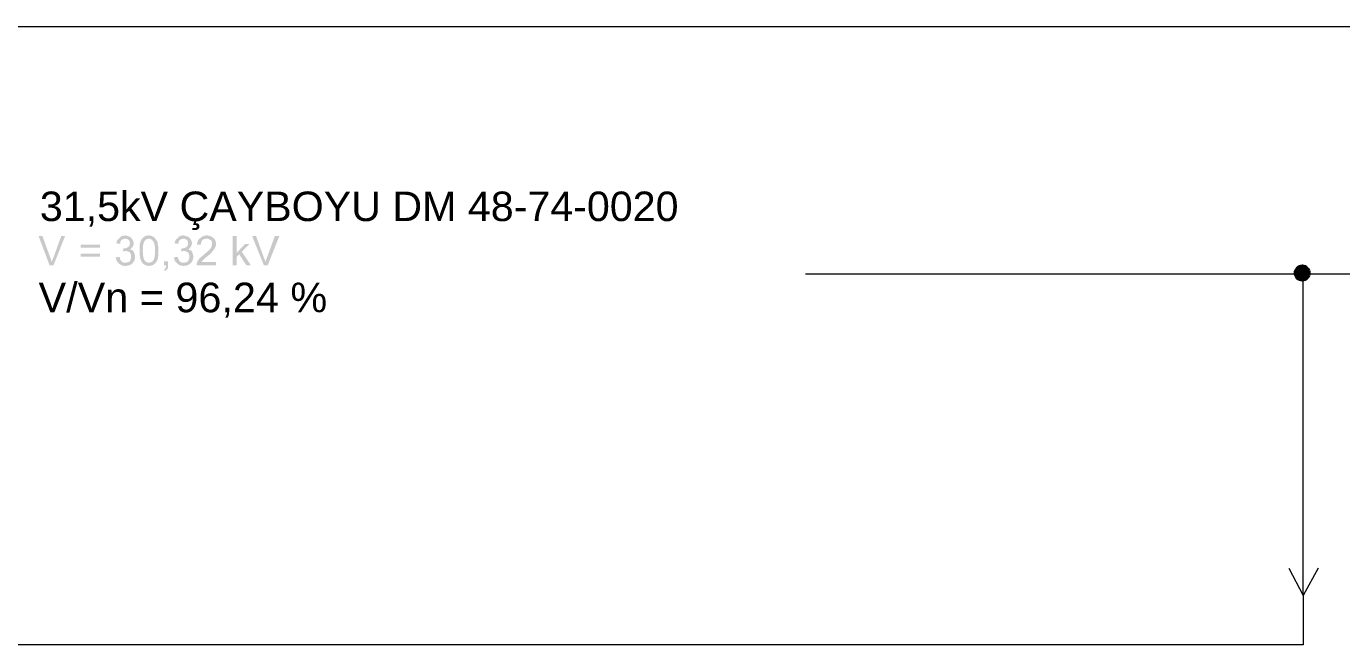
# Model space of a CAD drawing. Header units: millimetres. Extents: x 5 to 459, y 10 to 307.
# Drawn here: x 345.49 to 379.12, y 181.02 to 196.82 of the extents above; entities that cross this region are included whole.
import ezdxf

# ---------------------------------------------------------------- set-up
doc = ezdxf.new("R2010")
doc.units = ezdxf.units.MM
doc.header["$MEASUREMENT"] = 0
doc.layers.get('0').update_dxf_attribs({"linetype": 'CONTINUOUS'})
doc.styles.add('Arial$001', font='arial.ttf', dxfattribs={"height": 0.8937})

msp = doc.modelspace()

# ---------------------------------------------------------------- hatches: boundary and pattern name
h = msp.add_hatch(color=5)
h.paths.add_polyline_path([(346.085, 190.71), (345.804, 191.455), (345.903, 191.455), (346.102, 190.909), (346.102, 190.909), (346.104, 190.905), (346.106, 190.9), (346.108, 190.896), (346.11, 190.891), (346.112, 190.886), (346.114, 190.882), (346.116, 190.877), (346.118, 190.872), (346.12, 190.867), (346.121, 190.861), (346.123, 190.856), (346.125, 190.851), (346.126, 190.846), (346.128, 190.841), (346.129, 190.836), (346.13, 190.831), (346.131, 190.826), (346.132, 190.821), (346.133, 190.816), (346.134, 190.811), (346.134, 190.806), (346.135, 190.802), (346.135, 190.797), (346.135, 190.793), (346.135, 190.793), (346.137, 190.797), (346.139, 190.802), (346.141, 190.806), (346.143, 190.811), (346.145, 190.816), (346.147, 190.821), (346.149, 190.826), (346.152, 190.831), (346.154, 190.836), (346.156, 190.841), (346.158, 190.846), (346.16, 190.851), (346.162, 190.856), (346.164, 190.861), (346.166, 190.867), (346.168, 190.872), (346.17, 190.877), (346.172, 190.882), (346.174, 190.886), (346.176, 190.891), (346.178, 190.896), (346.18, 190.9), (346.183, 190.905), (346.185, 190.909), (346.383, 191.455), (346.482, 191.455), (346.185, 190.71), (346.085, 190.71), (346.185, 190.71)])
h.paths.add_polyline_path([(347.376, 191.157), (346.88, 191.157), (346.88, 191.24), (347.376, 191.24), (347.376, 191.157), (347.376, 191.24)])
h.paths.add_polyline_path([(347.376, 190.926), (346.88, 190.926), (346.88, 191.008), (347.376, 191.008), (347.376, 190.926), (347.376, 191.008)])
edge = h.paths.add_edge_path()
edge.add_line((347.773, 190.909), (347.872, 190.926))
edge.add_spline(control_points=[(347.872, 190.926), (347.889, 190.859), (347.905, 190.826), (347.922, 190.81), (347.922, 190.81), (347.955, 190.777), (347.988, 190.777), (348.021, 190.777), (348.021, 190.777), (348.071, 190.777), (348.104, 190.793), (348.137, 190.81), (348.137, 190.81), (348.153, 190.843), (348.17, 190.892), (348.17, 190.926), (348.17, 190.926), (348.17, 190.975), (348.153, 191.008), (348.137, 191.041), (348.137, 191.041), (348.104, 191.058), (348.071, 191.074), (348.021, 191.074), (348.021, 191.074), (348.005, 191.074), (347.988, 191.074), (347.955, 191.058)], knot_values=[0, 0, 0, 0, 0.035714, 0.035714, 0.035714, 0.035714, 0.071429, 0.071429, 0.071429, 0.071429, 0.107143, 0.107143, 0.107143, 0.107143, 0.142857, 0.142857, 0.142857, 0.142857, 0.178571, 0.178571, 0.178571, 0.178571, 0.214286, 0.214286, 0.214286, 0.214286, 1, 1, 1, 1], degree=3, periodic=0)
edge.add_line((347.955, 191.058), (347.971, 191.141))
edge.add_spline(control_points=[(347.971, 191.141), (347.971, 191.141), (347.988, 191.141), (347.988, 191.141), (347.988, 191.141), (348.021, 191.141), (348.071, 191.157), (348.087, 191.174), (348.087, 191.174), (348.12, 191.19), (348.137, 191.223), (348.137, 191.273), (348.137, 191.273), (348.137, 191.306), (348.137, 191.339), (348.104, 191.356), (348.104, 191.356), (348.087, 191.372), (348.054, 191.389), (348.021, 191.389), (348.021, 191.389), (347.988, 191.389), (347.955, 191.372), (347.922, 191.356), (347.922, 191.356), (347.905, 191.339), (347.889, 191.306), (347.889, 191.256)], knot_values=[0, 0, 0, 0, 0.035714, 0.035714, 0.035714, 0.035714, 0.071429, 0.071429, 0.071429, 0.071429, 0.107143, 0.107143, 0.107143, 0.107143, 0.142857, 0.142857, 0.142857, 0.142857, 0.178571, 0.178571, 0.178571, 0.178571, 0.214286, 0.214286, 0.214286, 0.214286, 1, 1, 1, 1], degree=3, periodic=0)
edge.add_line((347.889, 191.256), (347.789, 191.273))
edge.add_spline(control_points=[(347.789, 191.273), (347.806, 191.339), (347.823, 191.372), (347.872, 191.405), (347.872, 191.405), (347.905, 191.455), (347.955, 191.472), (348.021, 191.472), (348.021, 191.472), (348.054, 191.472), (348.087, 191.455), (348.137, 191.438), (348.137, 191.438), (348.17, 191.422), (348.187, 191.389), (348.203, 191.372), (348.203, 191.372), (348.22, 191.339), (348.236, 191.306), (348.236, 191.273), (348.236, 191.273), (348.236, 191.24), (348.22, 191.207), (348.203, 191.174), (348.203, 191.174), (348.187, 191.157), (348.17, 191.124), (348.137, 191.124), (348.137, 191.124), (348.17, 191.108), (348.22, 191.091), (348.236, 191.058), (348.236, 191.058), (348.253, 191.025), (348.269, 190.975), (348.269, 190.926), (348.269, 190.926), (348.269, 190.859), (348.253, 190.81), (348.203, 190.76), (348.203, 190.76), (348.153, 190.71), (348.087, 190.694), (348.021, 190.694), (348.021, 190.694), (347.955, 190.694), (347.905, 190.71), (347.856, 190.76), (347.856, 190.76), (347.806, 190.793), (347.789, 190.843), (347.773, 190.909)], knot_values=[0, 0, 0, 0, 0.019231, 0.019231, 0.019231, 0.019231, 0.038462, 0.038462, 0.038462, 0.038462, 0.057692, 0.057692, 0.057692, 0.057692, 0.076923, 0.076923, 0.076923, 0.076923, 0.096154, 0.096154, 0.096154, 0.096154, 0.115385, 0.115385, 0.115385, 0.115385, 0.134615, 0.134615, 0.134615, 0.134615, 0.153846, 0.153846, 0.153846, 0.153846, 0.173077, 0.173077, 0.173077, 0.173077, 0.192308, 0.192308, 0.192308, 0.192308, 0.211538, 0.211538, 0.211538, 0.211538, 0.230769, 0.230769, 0.230769, 0.230769, 1, 1, 1, 1], degree=3, periodic=0)
edge = h.paths.add_edge_path()
edge.add_spline(control_points=[(348.385, 191.074), (348.385, 191.174), (348.385, 191.24), (348.402, 191.29), (348.402, 191.29), (348.418, 191.356), (348.451, 191.389), (348.484, 191.422), (348.484, 191.422), (348.517, 191.455), (348.567, 191.472), (348.617, 191.472), (348.617, 191.472), (348.666, 191.472), (348.699, 191.455), (348.733, 191.438), (348.733, 191.438), (348.766, 191.422), (348.782, 191.405), (348.799, 191.372), (348.799, 191.372), (348.832, 191.339), (348.848, 191.306), (348.848, 191.256), (348.848, 191.256), (348.865, 191.207), (348.865, 191.157), (348.865, 191.074), (348.865, 191.074), (348.865, 190.992), (348.865, 190.926), (348.848, 190.859), (348.848, 190.859), (348.832, 190.81), (348.799, 190.777), (348.766, 190.744), (348.766, 190.744), (348.733, 190.71), (348.683, 190.694), (348.617, 190.694), (348.617, 190.694), (348.551, 190.694), (348.501, 190.727), (348.451, 190.777), (348.451, 190.777), (348.402, 190.843), (348.385, 190.942), (348.385, 191.074)], knot_values=[0, 0, 0, 0, 0.020833, 0.020833, 0.020833, 0.020833, 0.041667, 0.041667, 0.041667, 0.041667, 0.0625, 0.0625, 0.0625, 0.0625, 0.083333, 0.083333, 0.083333, 0.083333, 0.104167, 0.104167, 0.104167, 0.104167, 0.125, 0.125, 0.125, 0.125, 0.145833, 0.145833, 0.145833, 0.145833, 0.166667, 0.166667, 0.166667, 0.166667, 0.1875, 0.1875, 0.1875, 0.1875, 0.208333, 0.208333, 0.208333, 0.208333, 0.229167, 0.229167, 0.229167, 0.229167, 1, 1, 1, 1], degree=3, periodic=0)
edge = h.paths.add_edge_path()
edge.add_spline(control_points=[(348.468, 191.074), (348.468, 190.959), (348.484, 190.876), (348.517, 190.826), (348.517, 190.826), (348.551, 190.793), (348.584, 190.777), (348.617, 190.777), (348.617, 190.777), (348.666, 190.777), (348.699, 190.793), (348.733, 190.826), (348.733, 190.826), (348.766, 190.876), (348.782, 190.959), (348.782, 191.074), (348.782, 191.074), (348.782, 191.207), (348.766, 191.29), (348.733, 191.323), (348.733, 191.323), (348.699, 191.372), (348.666, 191.389), (348.617, 191.389), (348.617, 191.389), (348.584, 191.389), (348.551, 191.372), (348.517, 191.339), (348.517, 191.339), (348.484, 191.29), (348.468, 191.207), (348.468, 191.074)], knot_values=[0, 0, 0, 0, 0.03125, 0.03125, 0.03125, 0.03125, 0.0625, 0.0625, 0.0625, 0.0625, 0.09375, 0.09375, 0.09375, 0.09375, 0.125, 0.125, 0.125, 0.125, 0.15625, 0.15625, 0.15625, 0.15625, 0.1875, 0.1875, 0.1875, 0.1875, 0.21875, 0.21875, 0.21875, 0.21875, 1, 1, 1, 1], degree=3, periodic=0)
h.paths.add_polyline_path([(349.014, 190.71), (349.014, 190.81), (349.113, 190.81), (349.113, 190.71), (349.113, 190.71), (349.113, 190.706), (349.113, 190.702), (349.113, 190.698), (349.113, 190.694), (349.113, 190.69), (349.113, 190.686), (349.113, 190.682), (349.112, 190.677), (349.112, 190.673), (349.112, 190.669), (349.111, 190.665), (349.111, 190.661), (349.11, 190.657), (349.11, 190.653), (349.109, 190.648), (349.108, 190.644), (349.107, 190.64), (349.106, 190.636), (349.105, 190.632), (349.103, 190.628), (349.102, 190.624), (349.1, 190.619), (349.098, 190.615), (349.096, 190.611), (349.096, 190.611), (349.094, 190.609), (349.092, 190.607), (349.09, 190.605), (349.088, 190.603), (349.086, 190.601), (349.084, 190.599), (349.082, 190.597), (349.079, 190.595), (349.077, 190.593), (349.075, 190.591), (349.072, 190.588), (349.07, 190.586), (349.067, 190.584), (349.064, 190.582), (349.061, 190.58), (349.059, 190.578), (349.055, 190.576), (349.052, 190.574), (349.049, 190.572), (349.046, 190.57), (349.042, 190.568), (349.038, 190.566), (349.034, 190.564), (349.03, 190.562), (349.014, 190.595), (349.014, 190.595), (349.016, 190.597), (349.018, 190.599), (349.02, 190.601), (349.022, 190.603), (349.024, 190.605), (349.026, 190.607), (349.028, 190.609), (349.03, 190.611), (349.032, 190.613), (349.033, 190.615), (349.035, 190.617), (349.037, 190.619), (349.038, 190.622), (349.039, 190.624), (349.041, 190.626), (349.042, 190.628), (349.043, 190.63), (349.044, 190.632), (349.045, 190.634), (349.046, 190.636), (349.046, 190.638), (349.047, 190.64), (349.047, 190.642), (349.047, 190.644), (349.047, 190.644), (349.049, 190.646), (349.051, 190.648), (349.052, 190.651), (349.054, 190.653), (349.055, 190.655), (349.056, 190.657), (349.058, 190.659), (349.059, 190.661), (349.059, 190.664), (349.06, 190.666), (349.061, 190.669), (349.061, 190.671), (349.062, 190.674), (349.062, 190.677), (349.063, 190.679), (349.063, 190.682), (349.063, 190.685), (349.063, 190.688), (349.063, 190.692), (349.063, 190.695), (349.063, 190.699), (349.063, 190.703), (349.063, 190.706), (349.063, 190.71), (349.014, 190.71), (349.063, 190.71)])
edge = h.paths.add_edge_path()
edge.add_line((349.262, 190.909), (349.361, 190.926))
edge.add_spline(control_points=[(349.361, 190.926), (349.378, 190.859), (349.394, 190.826), (349.411, 190.81), (349.411, 190.81), (349.444, 190.777), (349.477, 190.777), (349.51, 190.777), (349.51, 190.777), (349.56, 190.777), (349.593, 190.793), (349.626, 190.81), (349.626, 190.81), (349.642, 190.843), (349.659, 190.892), (349.659, 190.926), (349.659, 190.926), (349.659, 190.975), (349.642, 191.008), (349.626, 191.041), (349.626, 191.041), (349.593, 191.058), (349.56, 191.074), (349.51, 191.074), (349.51, 191.074), (349.494, 191.074), (349.477, 191.074), (349.444, 191.058)], knot_values=[0, 0, 0, 0, 0.035714, 0.035714, 0.035714, 0.035714, 0.071429, 0.071429, 0.071429, 0.071429, 0.107143, 0.107143, 0.107143, 0.107143, 0.142857, 0.142857, 0.142857, 0.142857, 0.178571, 0.178571, 0.178571, 0.178571, 0.214286, 0.214286, 0.214286, 0.214286, 1, 1, 1, 1], degree=3, periodic=0)
edge.add_line((349.444, 191.058), (349.46, 191.141))
edge.add_spline(control_points=[(349.46, 191.141), (349.46, 191.141), (349.477, 191.141), (349.477, 191.141), (349.477, 191.141), (349.51, 191.141), (349.56, 191.157), (349.576, 191.174), (349.576, 191.174), (349.609, 191.19), (349.626, 191.223), (349.626, 191.273), (349.626, 191.273), (349.626, 191.306), (349.626, 191.339), (349.593, 191.356), (349.593, 191.356), (349.576, 191.372), (349.543, 191.389), (349.51, 191.389), (349.51, 191.389), (349.477, 191.389), (349.444, 191.372), (349.411, 191.356), (349.411, 191.356), (349.394, 191.339), (349.378, 191.306), (349.378, 191.256)], knot_values=[0, 0, 0, 0, 0.035714, 0.035714, 0.035714, 0.035714, 0.071429, 0.071429, 0.071429, 0.071429, 0.107143, 0.107143, 0.107143, 0.107143, 0.142857, 0.142857, 0.142857, 0.142857, 0.178571, 0.178571, 0.178571, 0.178571, 0.214286, 0.214286, 0.214286, 0.214286, 1, 1, 1, 1], degree=3, periodic=0)
edge.add_line((349.378, 191.256), (349.278, 191.273))
edge.add_spline(control_points=[(349.278, 191.273), (349.295, 191.339), (349.312, 191.372), (349.361, 191.405), (349.361, 191.405), (349.394, 191.455), (349.444, 191.472), (349.51, 191.472), (349.51, 191.472), (349.543, 191.472), (349.576, 191.455), (349.626, 191.438), (349.626, 191.438), (349.659, 191.422), (349.676, 191.389), (349.692, 191.372), (349.692, 191.372), (349.709, 191.339), (349.725, 191.306), (349.725, 191.273), (349.725, 191.273), (349.725, 191.24), (349.709, 191.207), (349.692, 191.174), (349.692, 191.174), (349.676, 191.157), (349.659, 191.124), (349.626, 191.124), (349.626, 191.124), (349.659, 191.108), (349.709, 191.091), (349.725, 191.058), (349.725, 191.058), (349.742, 191.025), (349.758, 190.975), (349.758, 190.926), (349.758, 190.926), (349.758, 190.859), (349.742, 190.81), (349.692, 190.76), (349.692, 190.76), (349.642, 190.71), (349.576, 190.694), (349.51, 190.694), (349.51, 190.694), (349.444, 190.694), (349.394, 190.71), (349.345, 190.76), (349.345, 190.76), (349.295, 190.793), (349.278, 190.843), (349.262, 190.909)], knot_values=[0, 0, 0, 0, 0.019231, 0.019231, 0.019231, 0.019231, 0.038462, 0.038462, 0.038462, 0.038462, 0.057692, 0.057692, 0.057692, 0.057692, 0.076923, 0.076923, 0.076923, 0.076923, 0.096154, 0.096154, 0.096154, 0.096154, 0.115385, 0.115385, 0.115385, 0.115385, 0.134615, 0.134615, 0.134615, 0.134615, 0.153846, 0.153846, 0.153846, 0.153846, 0.173077, 0.173077, 0.173077, 0.173077, 0.192308, 0.192308, 0.192308, 0.192308, 0.211538, 0.211538, 0.211538, 0.211538, 0.230769, 0.230769, 0.230769, 0.230769, 1, 1, 1, 1], degree=3, periodic=0)
h.paths.add_polyline_path([(350.337, 190.793), (350.337, 190.71), (349.841, 190.71), (349.841, 190.71), (349.841, 190.713), (349.841, 190.715), (349.841, 190.717), (349.841, 190.72), (349.841, 190.723), (349.841, 190.725), (349.841, 190.728), (349.842, 190.731), (349.842, 190.734), (349.842, 190.737), (349.843, 190.74), (349.843, 190.744), (349.844, 190.747), (349.844, 190.75), (349.845, 190.753), (349.846, 190.756), (349.847, 190.759), (349.848, 190.762), (349.849, 190.764), (349.851, 190.767), (349.852, 190.77), (349.854, 190.772), (349.856, 190.774), (349.858, 190.777), (349.858, 190.781), (349.858, 190.785), (349.859, 190.789), (349.86, 190.793), (349.861, 190.797), (349.863, 190.801), (349.865, 190.806), (349.867, 190.81), (349.869, 190.814), (349.871, 190.818), (349.874, 190.822), (349.876, 190.826), (349.879, 190.83), (349.881, 190.835), (349.884, 190.839), (349.887, 190.843), (349.89, 190.847), (349.892, 190.851), (349.895, 190.855), (349.898, 190.859), (349.9, 190.864), (349.903, 190.868), (349.905, 190.872), (349.907, 190.876), (349.911, 190.88), (349.916, 190.884), (349.92, 190.888), (349.925, 190.893), (349.93, 190.897), (349.935, 190.901), (349.94, 190.905), (349.945, 190.91), (349.951, 190.914), (349.956, 190.918), (349.962, 190.923), (349.967, 190.928), (349.973, 190.932), (349.979, 190.937), (349.985, 190.942), (349.991, 190.947), (349.997, 190.952), (350.003, 190.957), (350.009, 190.963), (350.015, 190.968), (350.021, 190.974), (350.027, 190.98), (350.033, 190.986), (350.04, 190.992), (350.04, 190.992), (350.05, 191), (350.06, 191.008), (350.069, 191.016), (350.078, 191.023), (350.087, 191.031), (350.096, 191.038), (350.104, 191.045), (350.112, 191.052), (350.12, 191.059), (350.127, 191.066), (350.134, 191.072), (350.141, 191.079), (350.147, 191.085), (350.154, 191.091), (350.16, 191.096), (350.166, 191.102), (350.171, 191.107), (350.177, 191.113), (350.182, 191.118), (350.187, 191.123), (350.192, 191.127), (350.196, 191.132), (350.201, 191.136), (350.205, 191.141), (350.207, 191.147), (350.209, 191.153), (350.211, 191.158), (350.213, 191.164), (350.215, 191.17), (350.217, 191.175), (350.219, 191.18), (350.221, 191.185), (350.223, 191.19), (350.224, 191.195), (350.226, 191.2), (350.228, 191.205), (350.229, 191.209), (350.231, 191.214), (350.232, 191.218), (350.233, 191.223), (350.234, 191.227), (350.235, 191.231), (350.236, 191.236), (350.237, 191.24), (350.237, 191.244), (350.238, 191.248), (350.238, 191.252), (350.238, 191.256), (350.238, 191.261), (350.238, 191.265), (350.238, 191.269), (350.238, 191.273), (350.238, 191.277), (350.238, 191.281), (350.237, 191.285), (350.237, 191.29), (350.236, 191.294), (350.236, 191.298), (350.235, 191.302), (350.234, 191.306), (350.233, 191.31), (350.232, 191.314), (350.23, 191.318), (350.228, 191.323), (350.226, 191.327), (350.224, 191.331), (350.222, 191.335), (350.219, 191.339), (350.216, 191.343), (350.213, 191.347), (350.209, 191.352), (350.205, 191.356), (350.205, 191.356), (350.201, 191.358), (350.197, 191.36), (350.193, 191.362), (350.188, 191.364), (350.184, 191.366), (350.18, 191.368), (350.176, 191.37), (350.172, 191.372), (350.168, 191.373), (350.164, 191.375), (350.159, 191.377), (350.155, 191.378), (350.151, 191.38), (350.147, 191.381), (350.143, 191.383), (350.139, 191.384), (350.135, 191.385), (350.131, 191.386), (350.126, 191.387), (350.122, 191.387), (350.118, 191.388), (350.114, 191.388), (350.11, 191.389), (350.106, 191.389), (350.106, 191.389), (350.1, 191.389), (350.094, 191.388), (350.088, 191.388), (350.082, 191.387), (350.077, 191.387), (350.071, 191.386), (350.066, 191.385), (350.061, 191.384), (350.056, 191.383), (350.051, 191.381), (350.046, 191.38), (350.042, 191.378), (350.037, 191.377), (350.032, 191.375), (350.028, 191.373), (350.024, 191.372), (350.019, 191.37), (350.015, 191.368), (350.011, 191.366), (350.007, 191.364), (350.002, 191.362), (349.998, 191.36), (349.994, 191.358), (349.99, 191.356), (349.99, 191.356), (349.988, 191.352), (349.986, 191.347), (349.984, 191.343), (349.982, 191.339), (349.98, 191.335), (349.978, 191.331), (349.976, 191.326), (349.974, 191.322), (349.972, 191.318), (349.97, 191.313), (349.969, 191.309), (349.967, 191.304), (349.966, 191.299), (349.964, 191.295), (349.963, 191.29), (349.962, 191.285), (349.961, 191.28), (349.96, 191.274), (349.959, 191.269), (349.958, 191.263), (349.958, 191.258), (349.957, 191.252), (349.957, 191.246), (349.957, 191.24), (349.957, 191.24), (349.858, 191.24), (349.858, 191.24), (349.858, 191.25), (349.858, 191.26), (349.859, 191.269), (349.86, 191.279), (349.862, 191.287), (349.863, 191.296), (349.866, 191.304), (349.868, 191.312), (349.871, 191.32), (349.874, 191.327), (349.877, 191.334), (349.88, 191.341), (349.884, 191.348), (349.888, 191.354), (349.892, 191.36), (349.897, 191.366), (349.901, 191.372), (349.906, 191.377), (349.912, 191.382), (349.917, 191.387), (349.922, 191.392), (349.928, 191.397), (349.934, 191.401), (349.94, 191.405), (349.945, 191.409), (349.949, 191.414), (349.954, 191.418), (349.959, 191.422), (349.965, 191.426), (349.971, 191.43), (349.977, 191.433), (349.983, 191.437), (349.99, 191.441), (349.996, 191.444), (350.003, 191.448), (350.011, 191.451), (350.018, 191.454), (350.025, 191.457), (350.033, 191.459), (350.041, 191.462), (350.049, 191.464), (350.057, 191.466), (350.065, 191.468), (350.073, 191.469), (350.081, 191.47), (350.089, 191.471), (350.097, 191.471), (350.106, 191.472), (350.114, 191.471), (350.122, 191.471), (350.13, 191.47), (350.139, 191.469), (350.147, 191.468), (350.155, 191.466), (350.163, 191.464), (350.171, 191.462), (350.178, 191.459), (350.186, 191.457), (350.194, 191.454), (350.201, 191.451), (350.208, 191.448), (350.215, 191.444), (350.222, 191.441), (350.228, 191.437), (350.235, 191.433), (350.241, 191.43), (350.246, 191.426), (350.252, 191.422), (350.257, 191.418), (350.262, 191.414), (350.267, 191.409), (350.271, 191.405), (350.271, 191.405), (350.277, 191.401), (350.283, 191.397), (350.288, 191.392), (350.293, 191.387), (350.298, 191.383), (350.302, 191.377), (350.307, 191.372), (350.31, 191.367), (350.314, 191.361), (350.317, 191.355), (350.32, 191.349), (350.323, 191.343), (350.325, 191.337), (350.328, 191.331), (350.329, 191.324), (350.331, 191.317), (350.333, 191.31), (350.334, 191.303), (350.335, 191.296), (350.336, 191.288), (350.337, 191.28), (350.337, 191.273), (350.337, 191.265), (350.337, 191.256), (350.337, 191.252), (350.337, 191.248), (350.337, 191.244), (350.337, 191.24), (350.337, 191.236), (350.337, 191.232), (350.337, 191.228), (350.337, 191.224), (350.336, 191.22), (350.336, 191.216), (350.336, 191.213), (350.335, 191.209), (350.335, 191.205), (350.334, 191.202), (350.333, 191.198), (350.332, 191.195), (350.331, 191.192), (350.33, 191.189), (350.329, 191.186), (350.328, 191.183), (350.326, 191.181), (350.325, 191.178), (350.323, 191.176), (350.321, 191.174), (350.319, 191.17), (350.317, 191.165), (350.315, 191.161), (350.312, 191.157), (350.31, 191.153), (350.308, 191.149), (350.306, 191.145), (350.304, 191.141), (350.301, 191.136), (350.299, 191.132), (350.296, 191.128), (350.294, 191.124), (350.291, 191.12), (350.289, 191.116), (350.286, 191.112), (350.283, 191.108), (350.28, 191.103), (350.277, 191.099), (350.273, 191.095), (350.27, 191.091), (350.266, 191.087), (350.263, 191.083), (350.259, 191.079), (350.255, 191.074), (350.255, 191.074), (350.252, 191.07), (350.25, 191.066), (350.247, 191.061), (350.244, 191.057), (350.24, 191.052), (350.236, 191.047), (350.232, 191.042), (350.228, 191.036), (350.223, 191.031), (350.218, 191.026), (350.213, 191.02), (350.207, 191.014), (350.201, 191.009), (350.195, 191.003), (350.189, 190.997), (350.182, 190.991), (350.176, 190.985), (350.169, 190.979), (350.161, 190.973), (350.154, 190.967), (350.146, 190.961), (350.138, 190.954), (350.13, 190.948), (350.122, 190.942), (350.122, 190.942), (350.114, 190.936), (350.106, 190.93), (350.099, 190.924), (350.092, 190.919), (350.085, 190.913), (350.079, 190.908), (350.072, 190.903), (350.067, 190.898), (350.061, 190.893), (350.056, 190.889), (350.051, 190.884), (350.046, 190.88), (350.041, 190.876), (350.037, 190.872), (350.033, 190.868), (350.029, 190.865), (350.026, 190.862), (350.022, 190.858), (350.019, 190.855), (350.016, 190.852), (350.013, 190.85), (350.011, 190.847), (350.009, 190.845), (350.006, 190.843), (350.006, 190.843), (350.004, 190.841), (350.002, 190.839), (350, 190.837), (349.998, 190.835), (349.996, 190.832), (349.994, 190.83), (349.992, 190.828), (349.991, 190.826), (349.989, 190.824), (349.987, 190.822), (349.985, 190.82), (349.984, 190.818), (349.982, 190.816), (349.981, 190.814), (349.979, 190.812), (349.978, 190.81), (349.977, 190.808), (349.976, 190.806), (349.975, 190.804), (349.975, 190.801), (349.974, 190.799), (349.974, 190.797), (349.973, 190.795), (349.973, 190.793), (349.973, 190.793), (350.337, 190.793), (349.973, 190.793)])
h.paths.add_polyline_path([(350.768, 190.71), (350.768, 191.455), (350.867, 191.455), (350.867, 191.025), (351.082, 191.256), (351.198, 191.256), (350.999, 191.058), (351.231, 190.71), (351.115, 190.71), (350.933, 190.992), (350.867, 190.926), (350.867, 190.71), (350.768, 190.71), (350.867, 190.71)])
h.paths.add_polyline_path([(351.562, 190.71), (351.264, 191.455), (351.363, 191.455), (351.562, 190.909), (351.562, 190.909), (351.564, 190.905), (351.566, 190.9), (351.568, 190.896), (351.57, 190.891), (351.572, 190.886), (351.574, 190.882), (351.576, 190.877), (351.578, 190.872), (351.58, 190.867), (351.582, 190.861), (351.584, 190.856), (351.586, 190.851), (351.589, 190.846), (351.591, 190.841), (351.593, 190.836), (351.595, 190.831), (351.597, 190.826), (351.599, 190.821), (351.601, 190.816), (351.603, 190.811), (351.605, 190.806), (351.607, 190.802), (351.609, 190.797), (351.611, 190.793), (351.611, 190.793), (351.611, 190.797), (351.612, 190.802), (351.612, 190.806), (351.613, 190.811), (351.613, 190.816), (351.614, 190.821), (351.615, 190.826), (351.616, 190.831), (351.617, 190.836), (351.619, 190.841), (351.62, 190.846), (351.622, 190.851), (351.623, 190.856), (351.625, 190.861), (351.627, 190.867), (351.628, 190.872), (351.63, 190.877), (351.632, 190.882), (351.634, 190.886), (351.636, 190.891), (351.638, 190.896), (351.64, 190.9), (351.642, 190.905), (351.644, 190.909), (351.843, 191.455), (351.959, 191.455), (351.661, 190.71), (351.562, 190.71), (351.661, 190.71)])
h = msp.add_hatch(color=5)
edge = h.paths.add_edge_path()
edge.add_spline(control_points=[(378.298, 190.512), (378.298, 190.611), (378.215, 190.71), (378.116, 190.71), (378.116, 190.71), (378, 190.71), (377.917, 190.611), (377.917, 190.512), (377.917, 190.512), (377.917, 190.413), (378, 190.313), (378.116, 190.313), (378.116, 190.313), (378.215, 190.313), (378.298, 190.413), (378.298, 190.512)], knot_values=[0, 0, 0, 0, 0.0625, 0.0625, 0.0625, 0.0625, 0.125, 0.125, 0.125, 0.125, 0.1875, 0.1875, 0.1875, 0.1875, 1, 1, 1, 1], degree=3, periodic=0)

# ---------------------------------------------------------------- linework, layer by layer
at = {"color": 5, "linetype": 'Continuous', "lineweight": 9}
for points in [[(308.148, 196.815), (390.855, 196.815), (390.855, 196.815)], [(378.132, 182.273), (378.132, 190.495), (378.132, 190.495)], [(377.768, 182.968), (378.132, 182.273), (378.132, 182.273)], [(377.768, 182.968), (378.132, 182.273), (378.132, 182.273)], [(378.513, 182.968), (378.132, 182.273), (378.132, 182.273)], [(378.513, 182.968), (378.132, 182.273), (378.132, 182.273)], [(378.132, 182.273), (378.132, 181.015), (378.132, 181.015)], [(378.132, 181.015), (320.871, 181.015), (320.871, 181.015)]]:
    msp.add_lwpolyline(points, dxfattribs=at)
at = {"color": 5, "linetype": 'Continuous', "lineweight": 20}
msp.add_lwpolyline([(365.41, 190.495), (416.318, 190.495), (416.318, 190.495)], dxfattribs=at)
at = {"color": 5, "linetype": 'Continuous', "lineweight": 25}
msp.add_open_spline([(378.298, 190.512), (378.298, 190.611), (378.215, 190.71), (378.116, 190.71), (378.116, 190.71), (378, 190.71), (377.917, 190.611), (377.917, 190.512), (377.917, 190.512), (377.917, 190.413), (378, 190.313), (378.116, 190.313), (378.116, 190.313), (378.215, 190.313), (378.298, 190.413), (378.298, 190.512)], degree=3, knots=[0, 0, 0, 0, 0.0625, 0.0625, 0.0625, 0.062501, 0.125, 0.125, 0.125, 0.125001, 0.1875, 0.1875, 0.1875, 0.187501, 1, 1, 1, 1], dxfattribs=at)

# ---------------------------------------------------------------- texts
at = {"color": 5, "style": 'Arial$001'}
for s, height, p in [('31,5kV ÇAYBOYU DM 48-74-0020', 0.75374, (345.837, 191.839)), ('V/Vn = 96,24 %', 0.75704, (345.804, 189.509))]:
    msp.add_text(s, height=height, dxfattribs=at).set_placement(p)

doc.saveas('drawing.dxf')
